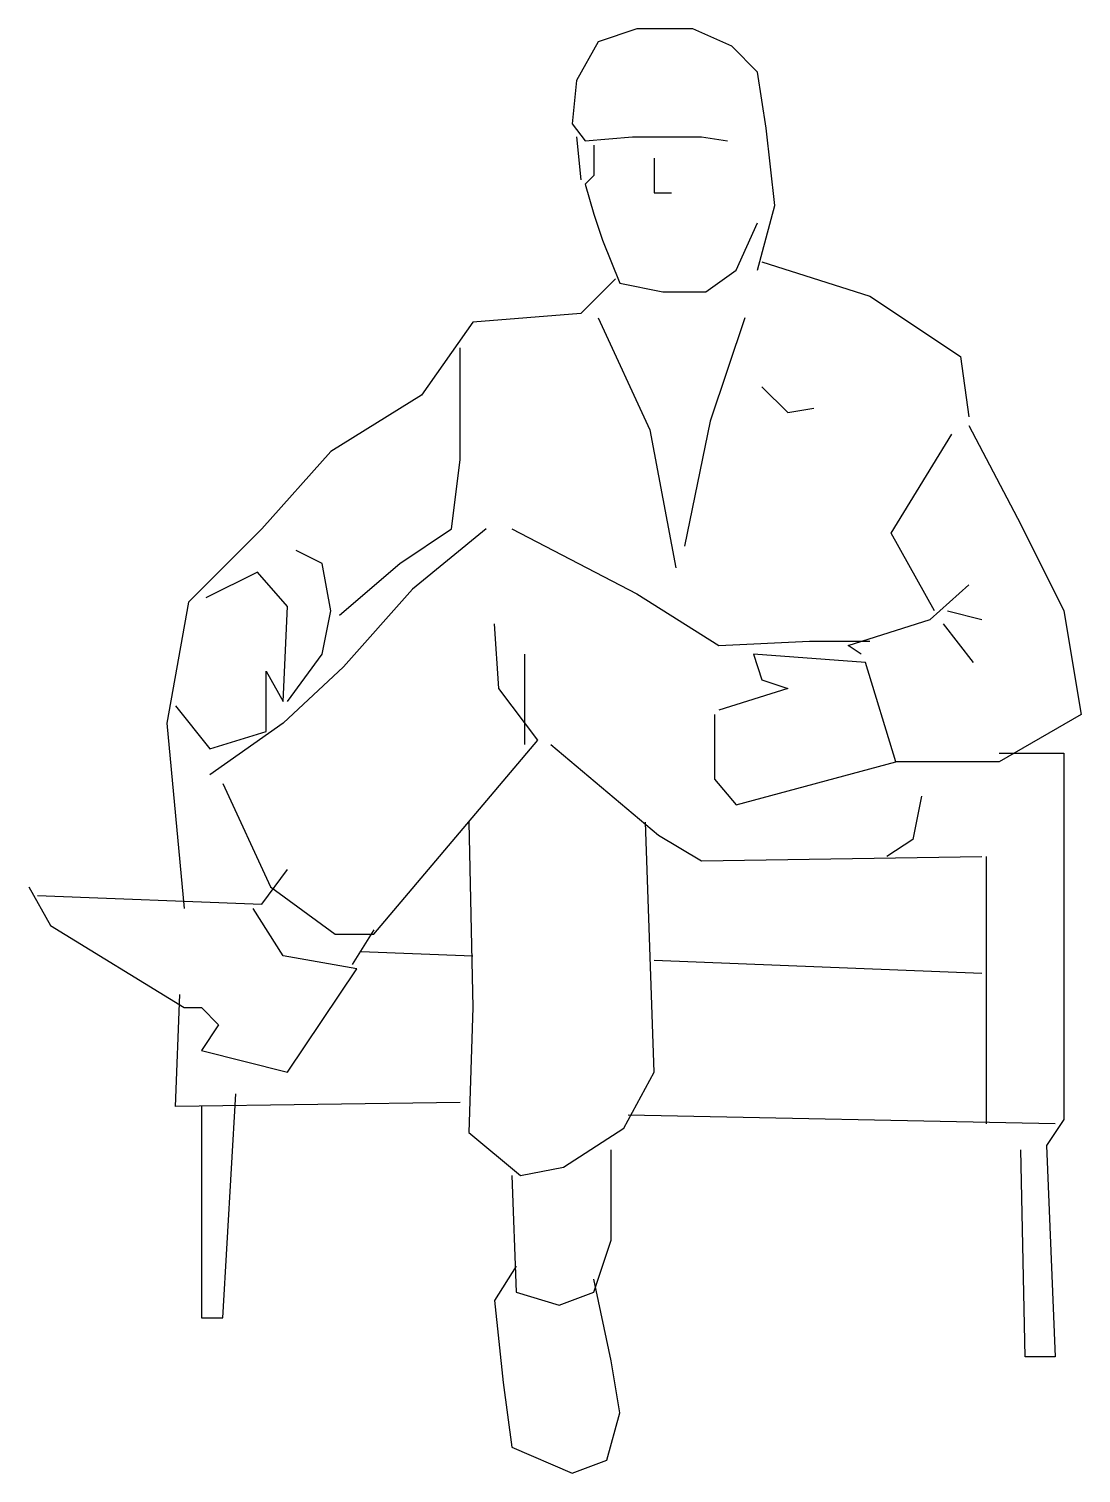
# Model space of a CAD drawing. Header units: millimetres. Extents: x -1630.76 to -1629.81, y 1786.03 to 1787.34.
import ezdxf

# ---------------------------------------------------------------- set-up
doc = ezdxf.new("R2010")
doc.units = ezdxf.units.MM
doc.header["$LTSCALE"] = 10
doc.layers.add('Humanos', color=2, linetype='Continuous')

msp = doc.modelspace()

# ---------------------------------------------------------------- linework, layer by layer
at = {"layer": 'Humanos'}
for p, q in [((-1630.2083, 1787.3374), (-1630.2434, 1787.3257)), ((-1630.1575, 1787.3374), (-1630.2083, 1787.3374)), ((-1630.1223, 1787.3218), (-1630.1575, 1787.3374)), ((-1630.2434, 1787.3257), (-1630.263, 1787.2905)), ((-1630.0989, 1787.2983), (-1630.1223, 1787.3218)), ((-1630.0911, 1787.2475), (-1630.0989, 1787.2983)), ((-1630.263, 1787.2905), (-1630.2669, 1787.2514)), ((-1630.2669, 1787.2514), (-1630.2552, 1787.2358)), ((-1630.0832, 1787.1772), (-1630.0911, 1787.2475)), ((-1630.263, 1787.2397), (-1630.2591, 1787.2006)), ((-1630.2552, 1787.2358), (-1630.2122, 1787.2397)), ((-1630.2474, 1787.2319), (-1630.2474, 1787.2045)), ((-1630.2122, 1787.2397), (-1630.1497, 1787.2397)), ((-1630.1497, 1787.2397), (-1630.1262, 1787.2358)), ((-1630.1927, 1787.2202), (-1630.1927, 1787.1889)), ((-1630.2474, 1787.2045), (-1630.2552, 1787.1967)), ((-1630.2552, 1787.1967), (-1630.2474, 1787.1694)), ((-1630.1927, 1787.1889), (-1630.177, 1787.1889)), ((-1630.0989, 1787.1186), (-1630.0832, 1787.1772)), ((-1630.2474, 1787.1694), (-1630.2395, 1787.1459)), ((-1630.1184, 1787.1186), (-1630.0989, 1787.1616)), ((-1630.2395, 1787.1459), (-1630.2239, 1787.1069)), ((-1630.095, 1787.1264), (-1629.9973, 1787.0951)), ((-1630.2278, 1787.1108), (-1630.2591, 1787.0795)), ((-1630.1458, 1787.0991), (-1630.1184, 1787.1186)), ((-1630.2239, 1787.1069), (-1630.1848, 1787.0991)), ((-1630.1848, 1787.0991), (-1630.1458, 1787.0991)), ((-1629.9973, 1787.0951), (-1629.9152, 1787.0404)), ((-1630.3568, 1787.0717), (-1630.4036, 1787.0053)), ((-1630.2591, 1787.0795), (-1630.3568, 1787.0717)), ((-1630.2434, 1787.0756), (-1630.1966, 1786.974)), ((-1630.1106, 1787.0756), (-1630.1419, 1786.9818)), ((-1630.3685, 1786.9467), (-1630.3685, 1787.0483)), ((-1629.9152, 1787.0404), (-1629.9074, 1786.9858)), ((-1630.095, 1787.0131), (-1630.0715, 1786.9896)), ((-1630.4036, 1787.0053), (-1630.4857, 1786.9545)), ((-1630.0715, 1786.9896), (-1630.0481, 1786.9936)), ((-1630.1419, 1786.9818), (-1630.1653, 1786.8685)), ((-1630.1966, 1786.974), (-1630.1731, 1786.849)), ((-1629.9778, 1786.8803), (-1629.9231, 1786.9701)), ((-1629.9074, 1786.9779), (-1629.8605, 1786.8881)), ((-1630.4857, 1786.9545), (-1630.5482, 1786.8842)), ((-1630.3763, 1786.8842), (-1630.3685, 1786.9467)), ((-1630.5482, 1786.8842), (-1630.6146, 1786.8177)), ((-1630.4232, 1786.8529), (-1630.3763, 1786.8842)), ((-1630.345, 1786.8842), (-1630.4115, 1786.8295)), ((-1630.3216, 1786.8842), (-1630.2083, 1786.8255)), ((-1629.9387, 1786.8099), (-1629.9778, 1786.8803)), ((-1629.8605, 1786.8881), (-1629.8215, 1786.8099)), ((-1630.4935, 1786.8529), (-1630.5169, 1786.8646)), ((-1630.4857, 1786.8099), (-1630.4935, 1786.8529)), ((-1630.4779, 1786.806), (-1630.4232, 1786.8529)), ((-1630.5521, 1786.8451), (-1630.599, 1786.8216)), ((-1630.5248, 1786.8138), (-1630.5521, 1786.8451)), ((-1630.4115, 1786.8295), (-1630.474, 1786.7591)), ((-1630.2083, 1786.8255), (-1630.134, 1786.7787)), ((-1629.9426, 1786.8021), (-1629.9074, 1786.8334)), ((-1630.6146, 1786.8177), (-1630.6342, 1786.7083)), ((-1630.5287, 1786.7279), (-1630.5248, 1786.8138)), ((-1630.4935, 1786.7708), (-1630.4857, 1786.8099)), ((-1629.927, 1786.8099), (-1629.8957, 1786.8021)), ((-1629.8215, 1786.8099), (-1629.8058, 1786.7161)), ((-1630.3333, 1786.7396), (-1630.3372, 1786.7982)), ((-1630.0168, 1786.7787), (-1629.9426, 1786.8021)), ((-1629.9309, 1786.7982), (-1629.9035, 1786.763)), ((-1630.5248, 1786.7279), (-1630.4935, 1786.7708)), ((-1630.3099, 1786.6888), (-1630.3099, 1786.7708)), ((-1630.134, 1786.7787), (-1630.052, 1786.7826)), ((-1630.0012, 1786.763), (-1630.1028, 1786.7708)), ((-1630.1028, 1786.7708), (-1630.095, 1786.7474)), ((-1630.052, 1786.7826), (-1629.9973, 1786.7826)), ((-1630.0051, 1786.7708), (-1630.0168, 1786.7787)), ((-1630.474, 1786.7591), (-1630.5287, 1786.7083)), ((-1629.9738, 1786.6732), (-1630.0012, 1786.763)), ((-1630.5443, 1786.7552), (-1630.5287, 1786.7279)), ((-1630.5443, 1786.7005), (-1630.5443, 1786.7552)), ((-1630.095, 1786.7474), (-1630.0715, 1786.7396)), ((-1630.2981, 1786.6927), (-1630.3333, 1786.7396)), ((-1630.0715, 1786.7396), (-1630.134, 1786.72)), ((-1630.6264, 1786.724), (-1630.5951, 1786.6849)), ((-1630.6342, 1786.7083), (-1630.6185, 1786.5403)), ((-1630.5287, 1786.7083), (-1630.5951, 1786.6614)), ((-1630.138, 1786.7161), (-1630.138, 1786.6575)), ((-1629.8058, 1786.7161), (-1629.8801, 1786.6732)), ((-1630.5951, 1786.6849), (-1630.5443, 1786.7005)), ((-1630.4466, 1786.5169), (-1630.2981, 1786.6927)), ((-1630.2864, 1786.6888), (-1630.1887, 1786.6067)), ((-1629.8801, 1786.681), (-1629.8215, 1786.681)), ((-1629.8215, 1786.681), (-1629.8215, 1786.3489)), ((-1630.1184, 1786.6341), (-1629.9738, 1786.6732)), ((-1629.8801, 1786.6732), (-1629.9738, 1786.6732)), ((-1630.5834, 1786.6536), (-1630.5404, 1786.5599)), ((-1630.138, 1786.6575), (-1630.1184, 1786.6341)), ((-1629.9504, 1786.6419), (-1629.9582, 1786.6028)), ((-1630.3607, 1786.6185), (-1630.3568, 1786.4504)), ((-1630.1927, 1786.3918), (-1630.2005, 1786.6185)), ((-1630.1887, 1786.6067), (-1630.1497, 1786.5833)), ((-1629.9582, 1786.6028), (-1629.9817, 1786.5872)), ((-1630.1497, 1786.5833), (-1629.8957, 1786.5872)), ((-1629.8918, 1786.5872), (-1629.8918, 1786.345)), ((-1630.5482, 1786.5442), (-1630.5248, 1786.5755)), ((-1630.7592, 1786.5599), (-1630.7397, 1786.5247)), ((-1630.7514, 1786.552), (-1630.5482, 1786.5442)), ((-1630.5404, 1786.5599), (-1630.4818, 1786.5169)), ((-1630.5287, 1786.4974), (-1630.556, 1786.5403)), ((-1630.7397, 1786.5247), (-1630.6185, 1786.4504)), ((-1630.4818, 1786.5169), (-1630.4466, 1786.5169)), ((-1630.4466, 1786.5208), (-1630.4662, 1786.4895)), ((-1630.4622, 1786.4856), (-1630.5287, 1786.4974)), ((-1630.4583, 1786.5012), (-1630.3568, 1786.4974)), ((-1630.5248, 1786.3918), (-1630.4622, 1786.4856)), ((-1630.1927, 1786.4934), (-1629.8957, 1786.4817)), ((-1630.6264, 1786.3606), (-1630.6224, 1786.4622)), ((-1630.6185, 1786.4504), (-1630.6029, 1786.4504)), ((-1630.6029, 1786.4504), (-1630.5873, 1786.4348)), ((-1630.3568, 1786.4504), (-1630.3607, 1786.3371)), ((-1630.5873, 1786.4348), (-1630.6029, 1786.4114)), ((-1630.6029, 1786.4114), (-1630.5248, 1786.3918)), ((-1630.22, 1786.3411), (-1630.1927, 1786.3918)), ((-1630.5834, 1786.1691), (-1630.5716, 1786.3723)), ((-1630.3685, 1786.3645), (-1630.6264, 1786.3606)), ((-1630.6029, 1786.3606), (-1630.6029, 1786.1691)), ((-1629.8293, 1786.345), (-1630.2161, 1786.3528)), ((-1630.2747, 1786.3059), (-1630.22, 1786.3411)), ((-1629.8215, 1786.3489), (-1629.8371, 1786.3254)), ((-1630.3607, 1786.3371), (-1630.3138, 1786.2981)), ((-1629.8371, 1786.3254), (-1629.8293, 1786.134)), ((-1630.2317, 1786.2395), (-1630.2317, 1786.3215)), ((-1629.8566, 1786.134), (-1629.8605, 1786.3215)), ((-1630.3138, 1786.2981), (-1630.2747, 1786.3059)), ((-1630.3216, 1786.2981), (-1630.3177, 1786.1926)), ((-1630.2474, 1786.1926), (-1630.2317, 1786.2395)), ((-1630.3177, 1786.216), (-1630.3372, 1786.1848)), ((-1630.2317, 1786.1301), (-1630.2474, 1786.2043)), ((-1630.3372, 1786.1848), (-1630.3294, 1786.1105)), ((-1630.3177, 1786.1926), (-1630.2786, 1786.1808)), ((-1630.2786, 1786.1808), (-1630.2474, 1786.1926)), ((-1630.6029, 1786.1691), (-1630.5834, 1786.1691)), ((-1630.2239, 1786.0832), (-1630.2317, 1786.1301)), ((-1629.8293, 1786.134), (-1629.8566, 1786.134)), ((-1630.3294, 1786.1105), (-1630.3216, 1786.0519)), ((-1630.2356, 1786.0402), (-1630.2239, 1786.0832)), ((-1630.3216, 1786.0519), (-1630.2669, 1786.0285)), ((-1630.2669, 1786.0285), (-1630.2356, 1786.0402))]:
    msp.add_line(p, q, dxfattribs=at)

doc.saveas('drawing.dxf')
